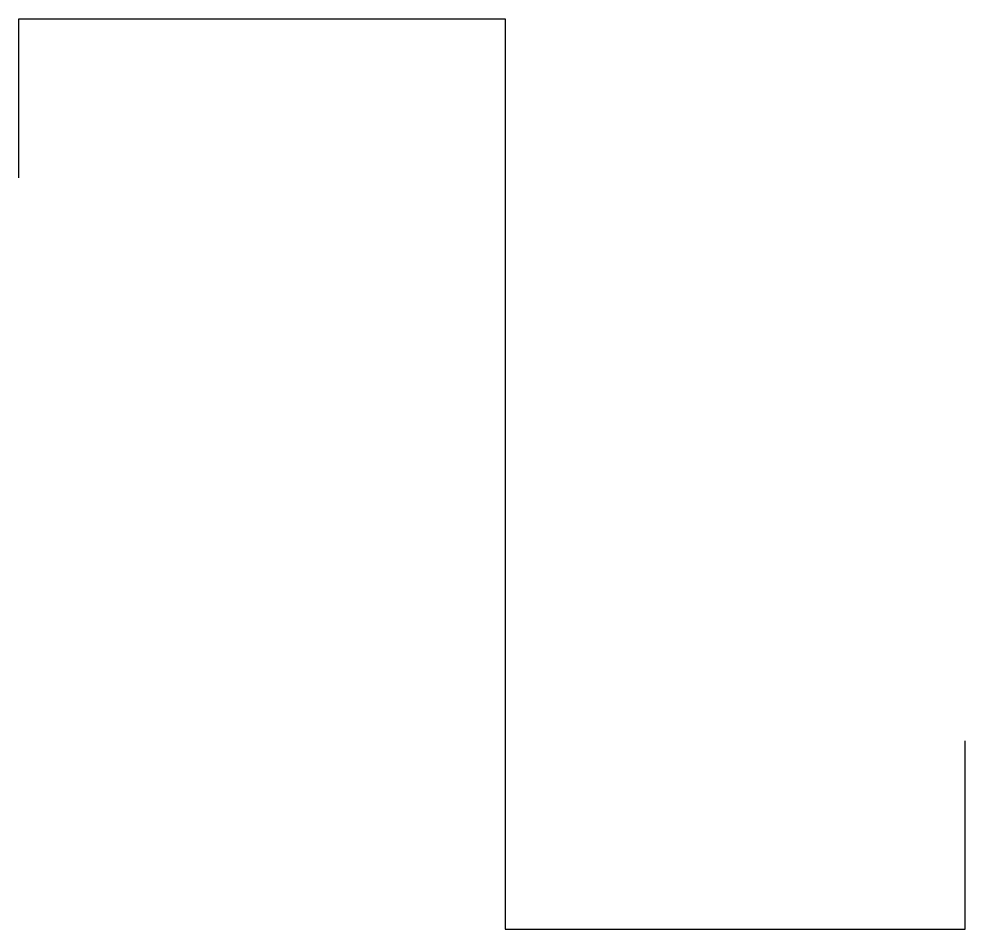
# Model space of a CAD drawing. Header units: metres. Extents: x -176992 to -176252, y -296609 to -295896.
import ezdxf

# ---------------------------------------------------------------- set-up
doc = ezdxf.new("R2010")
doc.units = ezdxf.units.M
doc.layers.add('STEEL', color=1, linetype='Continuous')

msp = doc.modelspace()

# ---------------------------------------------------------------- linework, layer by layer
at = {"layer": 'STEEL'}
msp.add_lwpolyline([(-176992.35, -296020.99), (-176992.35, -295896.5), (-176611.64, -295896.5), (-176611.64, -296608.82), (-176251.7, -296608.82), (-176251.7, -296461.53)], dxfattribs=at)

doc.saveas('drawing.dxf')
